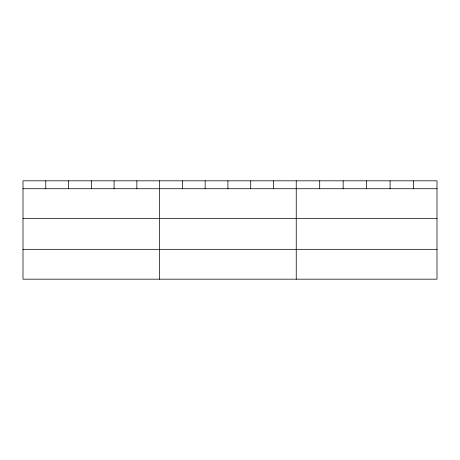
<?xml version="1.0" encoding="UTF-8"?>
<svg xmlns="http://www.w3.org/2000/svg" width="460" height="460" viewBox="0 0 460 460"><rect width="100%" height="100%" fill="white"/><g stroke="black" fill="none" stroke-linecap="round" stroke-linejoin="round"><path stroke-width="0.69" d="M437 218.58L437 180.82L23 180.82L23 279.18L437 279.18L437 218.58L23 218.58M23 188.732L437 188.732M23 249.331L437 249.331M413.54 180.82L413.54 188.732M390.08 180.82L390.08 188.732M366.62 180.82L366.62 188.732M343.16 180.82L343.16 188.732M319.7 180.82L319.7 188.732M296.24 180.82L296.24 279.18M273.47 180.82L273.47 188.732M250.7 180.82L250.7 188.732M227.93 180.82L227.93 188.732M205.16 180.82L205.16 188.732M182.39 180.82L182.39 188.732M159.62 180.82L159.62 279.18M136.85 180.82L136.85 188.732M114.08 180.82L114.08 188.732M91.31 180.82L91.31 188.732M68.54 180.82L68.54 188.732M45.77 180.82L45.77 188.732"/></g></svg>
